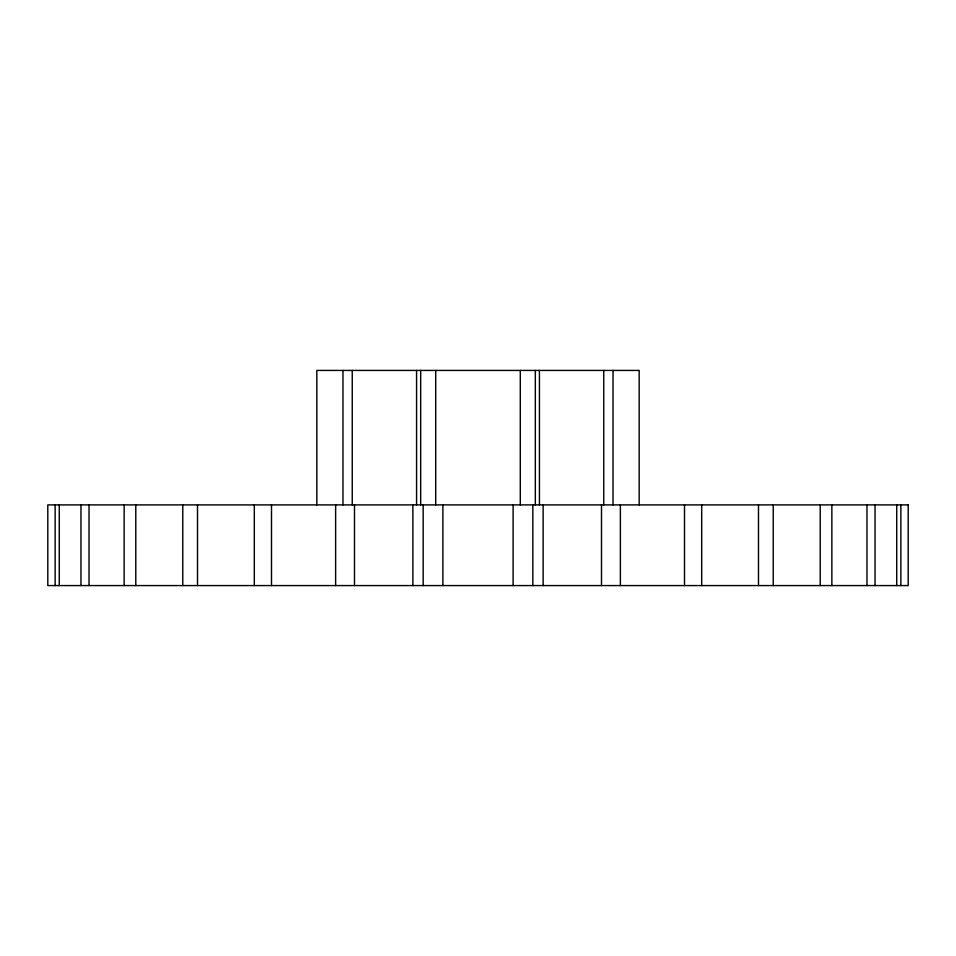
<?xml version="1.0" encoding="UTF-8"?>
<svg xmlns="http://www.w3.org/2000/svg" width="956" height="956" viewBox="0 0 956 956"><rect width="100%" height="100%" fill="white"/><g stroke="black" fill="none" stroke-linecap="round" stroke-linejoin="round"><path stroke-width="1.43" d="M900.863 504.899L900.863 585.574M896.74 504.899L896.74 585.574M875.039 504.899L875.039 585.574M866.973 504.899L866.973 585.574M831.863 504.899L831.863 585.574M820.212 504.899L820.212 585.574M773.225 504.899L773.225 585.574M758.49 504.899L758.49 585.574M701.692 504.899L701.692 585.574M684.508 504.899L684.508 585.574M639.17 504.899L639.17 370.426L316.83 370.426L316.83 504.899M620.372 504.899L620.372 585.574M613.035 370.426L613.035 504.899M603.75 370.426L603.75 504.899M601.503 504.899L601.503 585.574M543.128 504.899L543.128 585.574M539.435 370.426L539.435 504.899M535.324 370.426L535.324 504.899M532.827 504.899L532.827 585.574M520.291 370.426L520.291 504.899M513.109 504.899L513.109 585.574M442.891 504.899L442.891 585.574M435.709 370.426L435.709 504.899M423.173 504.899L423.173 585.574M420.676 370.426L420.676 504.899M416.565 370.426L416.565 504.899M412.873 504.899L412.873 585.574M354.497 504.899L354.497 585.574M352.25 370.426L352.25 504.899M342.965 370.426L342.965 504.899M335.628 504.899L335.628 585.574M271.492 504.899L271.492 585.574M254.308 504.899L254.308 585.574M197.51 504.899L197.51 585.574M182.775 504.899L182.775 585.574M135.788 504.899L135.788 585.574M124.137 504.899L124.137 585.574M89.028 504.899L89.028 585.574M80.961 504.899L80.961 585.574M59.26 504.899L59.26 585.574M55.137 504.899L55.137 585.574M908.2 504.899L47.8 504.899L47.8 585.574L908.2 585.574L908.2 504.899"/></g></svg>
